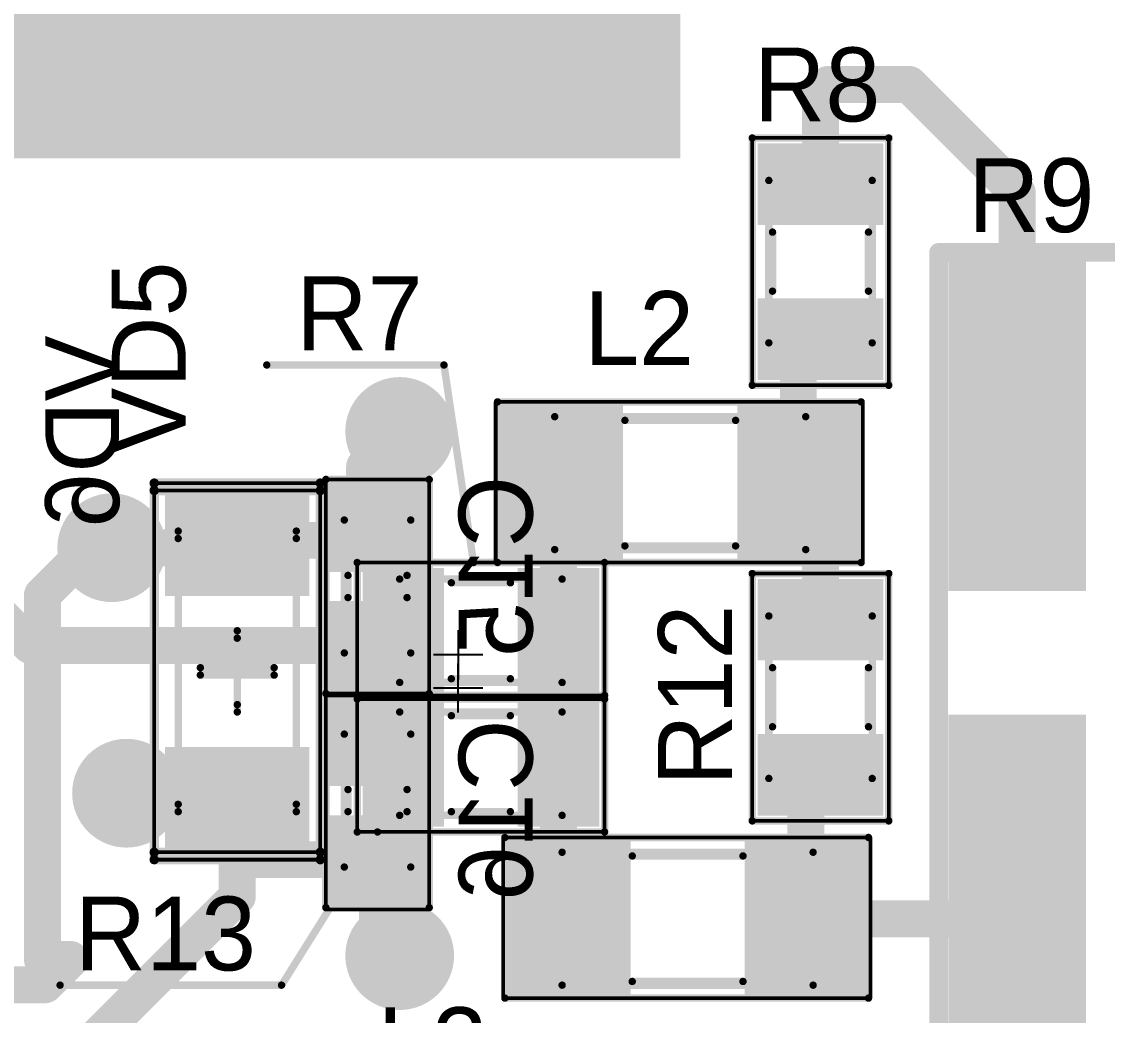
# Model space of a CAD drawing. Header units: millimetres. Extents: x 42.6 to 114.2, y 57.8 to 117.6.
# Drawn here: x 76.58 to 91.28, y 90.69 to 104.15 of the extents above; entities that cross this region are included whole.
import ezdxf

# ---------------------------------------------------------------- set-up
doc = ezdxf.new("R2010")
doc.units = ezdxf.units.MM
for name, color, linetype in [('BottomLayer', 5, 'Continuous'), ('BottomOverlay', 54, 'Continuous'), ('BottomPaste', 16, 'Continuous'), ('BottomSolder', 6, 'Continuous'), ('Mechanical13', 56, 'Continuous'), ('Mechanical15', 56, 'Continuous'), ('MultiLayer', 9, 'Continuous'), ('TopLayer', 1, 'Continuous'), ('TopOverlay', 2, 'Continuous'), ('TopPaste', 8, 'Continuous'), ('TopSolder', 216, 'Continuous'), ('ViaHoleLayer', 16, 'Continuous')]:
    doc.layers.add(name, color=color, linetype=linetype)

# ---------------------------------------------------------------- blocks, each defined once
blk = doc.blocks.new('SMD_C_0603_B_15')
at = {"layer": 'BottomLayer'}
for points in [[(-1.3, 0.55), (-1.3, -0.55), (-0.3, 0.55), (-0.3, -0.55)], [(0.3, 0.55), (0.3, -0.55), (1.3, 0.55), (1.3, -0.55)]]:
    blk.add_solid(points, dxfattribs=at)
at = {"layer": 'BottomOverlay', "const_width": 0.1}
for points in [[(-1.45, 0.7), (-1.45, -0.7)], [(-1.45, 0.7), (1.45, 0.7)], [(1.45, 0.7), (1.45, -0.7)], [(-0.15, 0.4), (0.15, 0.4)], [(-0.15, -0.4), (0.15, -0.4)], [(-1.45, -0.7), (1.45, -0.7)]]:
    blk.add_lwpolyline(points, dxfattribs=at)
at = {"layer": 'BottomOverlay', "const_width": 0.05}
for points in [[(-1.475, 0.7, 1), (-1.425, 0.7, 1)], [(-1.475, 0.7, 1), (-1.425, 0.7, 1)], [(1.425, 0.7, 1), (1.475, 0.7, 1)], [(1.425, 0.7, 1), (1.475, 0.7, 1)], [(-0.175, 0.4, 1), (-0.125, 0.4, 1)], [(0.125, 0.4, 1), (0.175, 0.4, 1)], [(-0.175, -0.4, 1), (-0.125, -0.4, 1)], [(0.125, -0.4, 1), (0.175, -0.4, 1)], [(-1.475, -0.7, 1), (-1.425, -0.7, 1)], [(-1.475, -0.7, 1), (-1.425, -0.7, 1)], [(1.425, -0.7, 1), (1.475, -0.7, 1)], [(1.425, -0.7, 1), (1.475, -0.7, 1)]]:
    blk.add_lwpolyline(points, format="xyb", close=True, dxfattribs=at)
at = {"layer": 'BottomPaste'}
for points in [[(-1.3, 0.55), (-1.3, -0.55), (-0.3, 0.55), (-0.3, -0.55)], [(0.3, 0.55), (0.3, -0.55), (1.3, 0.55), (1.3, -0.55)]]:
    blk.add_solid(points, dxfattribs=at)
at = {"layer": 'BottomSolder'}
for points in [[(-1.402, 0.652), (-1.402, -0.652), (-0.198, 0.652), (-0.198, -0.652)], [(0.198, 0.652), (0.198, -0.652), (1.402, 0.652), (1.402, -0.652)]]:
    blk.add_solid(points, dxfattribs=at)
at = {"layer": 'Mechanical13', "const_width": 0.1}
for points in [[(-0.9, 0.45), (-0.9, -0.45)], [(-0.9, 0.45), (0.9, 0.45)], [(0.9, 0.45), (0.9, -0.45)], [(-0.9, -0.45), (0.9, -0.45)]]:
    blk.add_lwpolyline(points, dxfattribs=at)
at = {"layer": 'Mechanical13', "const_width": 0.05}
for points in [[(-0.925, 0.45, 1), (-0.875, 0.45, 1)], [(-0.925, 0.45, 1), (-0.875, 0.45, 1)], [(0.875, 0.45, 1), (0.925, 0.45, 1)], [(0.875, 0.45, 1), (0.925, 0.45, 1)], [(-0.925, -0.45, 1), (-0.875, -0.45, 1)], [(-0.925, -0.45, 1), (-0.875, -0.45, 1)], [(0.875, -0.45, 1), (0.925, -0.45, 1)], [(0.875, -0.45, 1), (0.925, -0.45, 1)]]:
    blk.add_lwpolyline(points, format="xyb", close=True, dxfattribs=at)
at = {"layer": 'Mechanical15', "const_width": 0.05}
for points in [[(-1.475, 0.7), (-1.475, -0.7)], [(-1.475, 0.7), (1.45, 0.7)], [(1.45, 0.7), (1.45, -0.7)], [(-1.475, -0.7), (1.45, -0.7)]]:
    blk.add_lwpolyline(points, dxfattribs=at)
at = {"layer": 'Mechanical15', "const_width": 0.025}
for points in [[(-1.488, 0.7, 1), (-1.463, 0.7, 1)], [(-1.488, 0.7, 1), (-1.463, 0.7, 1)], [(1.438, 0.7, 1), (1.462, 0.7, 1)], [(1.438, 0.7, 1), (1.462, 0.7, 1)], [(-1.488, -0.7, 1), (-1.463, -0.7, 1)], [(-1.488, -0.7, 1), (-1.463, -0.7, 1)], [(1.438, -0.7, 1), (1.462, -0.7, 1)], [(1.438, -0.7, 1), (1.462, -0.7, 1)]]:
    blk.add_lwpolyline(points, format="xyb", close=True, dxfattribs=at)
blk = doc.blocks.new('SMD_C_0603_B_16')
at = {"layer": 'BottomLayer'}
for points in [[(-1.3, 0.55), (-1.3, -0.55), (-0.3, 0.55), (-0.3, -0.55)], [(0.3, 0.55), (0.3, -0.55), (1.3, 0.55), (1.3, -0.55)]]:
    blk.add_solid(points, dxfattribs=at)
at = {"layer": 'BottomOverlay', "const_width": 0.1}
for points in [[(-1.45, 0.7), (-1.45, -0.7)], [(-1.45, 0.7), (1.45, 0.7)], [(1.45, 0.7), (1.45, -0.7)], [(-0.15, 0.4), (0.15, 0.4)], [(-0.15, -0.4), (0.15, -0.4)], [(-1.45, -0.7), (1.45, -0.7)]]:
    blk.add_lwpolyline(points, dxfattribs=at)
at = {"layer": 'BottomOverlay', "const_width": 0.05}
for points in [[(-1.475, 0.7, 1), (-1.425, 0.7, 1)], [(-1.475, 0.7, 1), (-1.425, 0.7, 1)], [(1.425, 0.7, 1), (1.475, 0.7, 1)], [(1.425, 0.7, 1), (1.475, 0.7, 1)], [(-0.175, 0.4, 1), (-0.125, 0.4, 1)], [(0.125, 0.4, 1), (0.175, 0.4, 1)], [(-0.175, -0.4, 1), (-0.125, -0.4, 1)], [(0.125, -0.4, 1), (0.175, -0.4, 1)], [(-1.475, -0.7, 1), (-1.425, -0.7, 1)], [(-1.475, -0.7, 1), (-1.425, -0.7, 1)], [(1.425, -0.7, 1), (1.475, -0.7, 1)], [(1.425, -0.7, 1), (1.475, -0.7, 1)]]:
    blk.add_lwpolyline(points, format="xyb", close=True, dxfattribs=at)
at = {"layer": 'BottomPaste'}
for points in [[(-1.3, 0.55), (-1.3, -0.55), (-0.3, 0.55), (-0.3, -0.55)], [(0.3, 0.55), (0.3, -0.55), (1.3, 0.55), (1.3, -0.55)]]:
    blk.add_solid(points, dxfattribs=at)
at = {"layer": 'BottomSolder'}
for points in [[(-1.402, 0.652), (-1.402, -0.652), (-0.198, 0.652), (-0.198, -0.652)], [(0.198, 0.652), (0.198, -0.652), (1.402, 0.652), (1.402, -0.652)]]:
    blk.add_solid(points, dxfattribs=at)
at = {"layer": 'Mechanical13', "const_width": 0.1}
for points in [[(-0.9, 0.45), (-0.9, -0.45)], [(-0.9, 0.45), (0.9, 0.45)], [(0.9, 0.45), (0.9, -0.45)], [(-0.9, -0.45), (0.9, -0.45)]]:
    blk.add_lwpolyline(points, dxfattribs=at)
at = {"layer": 'Mechanical13', "const_width": 0.05}
for points in [[(-0.925, 0.45, 1), (-0.875, 0.45, 1)], [(-0.925, 0.45, 1), (-0.875, 0.45, 1)], [(0.875, 0.45, 1), (0.925, 0.45, 1)], [(0.875, 0.45, 1), (0.925, 0.45, 1)], [(-0.925, -0.45, 1), (-0.875, -0.45, 1)], [(-0.925, -0.45, 1), (-0.875, -0.45, 1)], [(0.875, -0.45, 1), (0.925, -0.45, 1)], [(0.875, -0.45, 1), (0.925, -0.45, 1)]]:
    blk.add_lwpolyline(points, format="xyb", close=True, dxfattribs=at)
at = {"layer": 'Mechanical15', "const_width": 0.05}
for points in [[(-1.475, 0.7), (-1.475, -0.7)], [(-1.475, 0.7), (1.45, 0.7)], [(1.45, 0.7), (1.45, -0.7)], [(-1.475, -0.7), (1.45, -0.7)]]:
    blk.add_lwpolyline(points, dxfattribs=at)
at = {"layer": 'Mechanical15', "const_width": 0.025}
for points in [[(-1.488, 0.7, 1), (-1.463, 0.7, 1)], [(-1.488, 0.7, 1), (-1.463, 0.7, 1)], [(1.438, 0.7, 1), (1.462, 0.7, 1)], [(1.438, 0.7, 1), (1.462, 0.7, 1)], [(-1.488, -0.7, 1), (-1.463, -0.7, 1)], [(-1.488, -0.7, 1), (-1.463, -0.7, 1)], [(1.438, -0.7, 1), (1.462, -0.7, 1)], [(1.438, -0.7, 1), (1.462, -0.7, 1)]]:
    blk.add_lwpolyline(points, format="xyb", close=True, dxfattribs=at)
blk = doc.blocks.new('SMD_L_1206_19')
at = {"layer": 'Mechanical13', "const_width": 0.1}
for points in [[(-1.7, 0.9), (1.7, 0.9)], [(-1.7, -0.9), (-1.7, 0.9)], [(1.7, -0.9), (1.7, 0.9)], [(-1.7, -0.9), (1.7, -0.9)]]:
    blk.add_lwpolyline(points, dxfattribs=at)
at = {"layer": 'Mechanical13', "const_width": 0.05}
for points in [[(-1.725, 0.9, 1), (-1.675, 0.9, 1)], [(-1.725, 0.9, 1), (-1.675, 0.9, 1)], [(1.675, 0.9, 1), (1.725, 0.9, 1)], [(1.675, 0.9, 1), (1.725, 0.9, 1)], [(-1.725, -0.9, 1), (-1.675, -0.9, 1)], [(-1.725, -0.9, 1), (-1.675, -0.9, 1)], [(1.675, -0.9, 1), (1.725, -0.9, 1)], [(1.675, -0.9, 1), (1.725, -0.9, 1)]]:
    blk.add_lwpolyline(points, format="xyb", close=True, dxfattribs=at)
at = {"layer": 'Mechanical15', "const_width": 0.05}
for points in [[(-2.5, 1.1), (2.475, 1.1)], [(-2.5, -1.075), (-2.5, 1.1)], [(2.475, -1.075), (2.475, 1.1)], [(-2.5, -1.075), (2.475, -1.075)]]:
    blk.add_lwpolyline(points, dxfattribs=at)
at = {"layer": 'Mechanical15', "const_width": 0.025}
for points in [[(-2.512, 1.1, 1), (-2.488, 1.1, 1)], [(-2.512, 1.1, 1), (-2.488, 1.1, 1)], [(2.462, 1.1, 1), (2.487, 1.1, 1)], [(2.462, 1.1, 1), (2.487, 1.1, 1)], [(-2.512, -1.075, 1), (-2.488, -1.075, 1)], [(-2.512, -1.075, 1), (-2.488, -1.075, 1)], [(2.462, -1.075, 1), (2.487, -1.075, 1)], [(2.462, -1.075, 1), (2.487, -1.075, 1)]]:
    blk.add_lwpolyline(points, format="xyb", close=True, dxfattribs=at)
at = {"layer": 'TopLayer'}
for points in [[(-0.875, -0.95), (-0.875, 0.95), (-2.325, -0.95), (-2.325, 0.95)], [(2.325, -0.95), (2.325, 0.95), (0.875, -0.95), (0.875, 0.95)]]:
    blk.add_solid(points, dxfattribs=at)
at = {"layer": 'TopOverlay', "const_width": 0.1}
for points in [[(-2.475, 1.1), (2.45, 1.1)], [(-2.475, -1.075), (-2.475, 1.1)], [(2.45, -1.075), (2.45, 1.1)], [(-0.75, 0.85), (0.75, 0.85)], [(-0.75, -0.85), (0.75, -0.85)], [(-2.475, -1.075), (2.45, -1.075)]]:
    blk.add_lwpolyline(points, dxfattribs=at)
at = {"layer": 'TopOverlay', "const_width": 0.05}
for points in [[(-2.5, 1.1, 1), (-2.45, 1.1, 1)], [(-2.5, 1.1, 1), (-2.45, 1.1, 1)], [(2.425, 1.1, 1), (2.475, 1.1, 1)], [(2.425, 1.1, 1), (2.475, 1.1, 1)], [(-0.775, 0.85, 1), (-0.725, 0.85, 1)], [(0.725, 0.85, 1), (0.775, 0.85, 1)], [(-0.775, -0.85, 1), (-0.725, -0.85, 1)], [(0.725, -0.85, 1), (0.775, -0.85, 1)], [(-2.5, -1.075, 1), (-2.45, -1.075, 1)], [(-2.5, -1.075, 1), (-2.45, -1.075, 1)], [(2.425, -1.075, 1), (2.475, -1.075, 1)], [(2.425, -1.075, 1), (2.475, -1.075, 1)]]:
    blk.add_lwpolyline(points, format="xyb", close=True, dxfattribs=at)
at = {"layer": 'TopPaste'}
for points in [[(-0.875, -0.95), (-0.875, 0.95), (-2.325, -0.95), (-2.325, 0.95)], [(2.325, -0.95), (2.325, 0.95), (0.875, -0.95), (0.875, 0.95)]]:
    blk.add_solid(points, dxfattribs=at)
at = {"layer": 'TopSolder'}
for points in [[(-0.773, -1.052), (-0.773, 1.052), (-2.427, -1.052), (-2.427, 1.052)], [(2.427, -1.052), (2.427, 1.052), (0.773, -1.052), (0.773, 1.052)]]:
    blk.add_solid(points, dxfattribs=at)
blk = doc.blocks.new('SMD_L_1206_20')
at = {"layer": 'Mechanical13', "const_width": 0.1}
for points in [[(-1.7, 0.9), (1.7, 0.9)], [(-1.7, -0.9), (-1.7, 0.9)], [(1.7, -0.9), (1.7, 0.9)], [(-1.7, -0.9), (1.7, -0.9)]]:
    blk.add_lwpolyline(points, dxfattribs=at)
at = {"layer": 'Mechanical13', "const_width": 0.05}
for points in [[(-1.725, 0.9, 1), (-1.675, 0.9, 1)], [(-1.725, 0.9, 1), (-1.675, 0.9, 1)], [(1.675, 0.9, 1), (1.725, 0.9, 1)], [(1.675, 0.9, 1), (1.725, 0.9, 1)], [(-1.725, -0.9, 1), (-1.675, -0.9, 1)], [(-1.725, -0.9, 1), (-1.675, -0.9, 1)], [(1.675, -0.9, 1), (1.725, -0.9, 1)], [(1.675, -0.9, 1), (1.725, -0.9, 1)]]:
    blk.add_lwpolyline(points, format="xyb", close=True, dxfattribs=at)
at = {"layer": 'Mechanical15', "const_width": 0.05}
for points in [[(-2.5, 1.1), (2.475, 1.1)], [(-2.5, -1.075), (-2.5, 1.1)], [(2.475, -1.075), (2.475, 1.1)], [(-2.5, -1.075), (2.475, -1.075)]]:
    blk.add_lwpolyline(points, dxfattribs=at)
at = {"layer": 'Mechanical15', "const_width": 0.025}
for points in [[(-2.512, 1.1, 1), (-2.488, 1.1, 1)], [(-2.512, 1.1, 1), (-2.488, 1.1, 1)], [(2.462, 1.1, 1), (2.487, 1.1, 1)], [(2.462, 1.1, 1), (2.487, 1.1, 1)], [(-2.512, -1.075, 1), (-2.488, -1.075, 1)], [(-2.512, -1.075, 1), (-2.488, -1.075, 1)], [(2.462, -1.075, 1), (2.487, -1.075, 1)], [(2.462, -1.075, 1), (2.487, -1.075, 1)]]:
    blk.add_lwpolyline(points, format="xyb", close=True, dxfattribs=at)
at = {"layer": 'TopLayer'}
for points in [[(-0.875, -0.95), (-0.875, 0.95), (-2.325, -0.95), (-2.325, 0.95)], [(2.325, -0.95), (2.325, 0.95), (0.875, -0.95), (0.875, 0.95)]]:
    blk.add_solid(points, dxfattribs=at)
at = {"layer": 'TopOverlay', "const_width": 0.1}
for points in [[(-2.475, 1.1), (2.45, 1.1)], [(-2.475, -1.075), (-2.475, 1.1)], [(2.45, -1.075), (2.45, 1.1)], [(-0.75, 0.85), (0.75, 0.85)], [(-0.75, -0.85), (0.75, -0.85)], [(-2.475, -1.075), (2.45, -1.075)]]:
    blk.add_lwpolyline(points, dxfattribs=at)
at = {"layer": 'TopOverlay', "const_width": 0.05}
for points in [[(-2.5, 1.1, 1), (-2.45, 1.1, 1)], [(-2.5, 1.1, 1), (-2.45, 1.1, 1)], [(2.425, 1.1, 1), (2.475, 1.1, 1)], [(2.425, 1.1, 1), (2.475, 1.1, 1)], [(-0.775, 0.85, 1), (-0.725, 0.85, 1)], [(0.725, 0.85, 1), (0.775, 0.85, 1)], [(-0.775, -0.85, 1), (-0.725, -0.85, 1)], [(0.725, -0.85, 1), (0.775, -0.85, 1)], [(-2.5, -1.075, 1), (-2.45, -1.075, 1)], [(-2.5, -1.075, 1), (-2.45, -1.075, 1)], [(2.425, -1.075, 1), (2.475, -1.075, 1)], [(2.425, -1.075, 1), (2.475, -1.075, 1)]]:
    blk.add_lwpolyline(points, format="xyb", close=True, dxfattribs=at)
at = {"layer": 'TopPaste'}
for points in [[(-0.875, -0.95), (-0.875, 0.95), (-2.325, -0.95), (-2.325, 0.95)], [(2.325, -0.95), (2.325, 0.95), (0.875, -0.95), (0.875, 0.95)]]:
    blk.add_solid(points, dxfattribs=at)
at = {"layer": 'TopSolder'}
for points in [[(-0.773, -1.052), (-0.773, 1.052), (-2.427, -1.052), (-2.427, 1.052)], [(2.427, -1.052), (2.427, 1.052), (0.773, -1.052), (0.773, 1.052)]]:
    blk.add_solid(points, dxfattribs=at)
blk = doc.blocks.new('SMD_R_0805_28')
at = {"layer": 'Mechanical13', "const_width": 0.1}
for points in [[(-1.1, 0.7), (1.1, 0.7)], [(-1.1, -0.7), (-1.1, 0.7)], [(1.1, -0.7), (1.1, 0.7)], [(-1.1, -0.7), (1.1, -0.7)]]:
    blk.add_lwpolyline(points, dxfattribs=at)
at = {"layer": 'Mechanical13', "const_width": 0.05}
for points in [[(-1.125, 0.7, 1), (-1.075, 0.7, 1)], [(-1.125, 0.7, 1), (-1.075, 0.7, 1)], [(1.075, 0.7, 1), (1.125, 0.7, 1)], [(1.075, 0.7, 1), (1.125, 0.7, 1)], [(-1.125, -0.7, 1), (-1.075, -0.7, 1)], [(-1.125, -0.7, 1), (-1.075, -0.7, 1)], [(1.075, -0.7, 1), (1.125, -0.7, 1)], [(1.075, -0.7, 1), (1.125, -0.7, 1)]]:
    blk.add_lwpolyline(points, format="xyb", close=True, dxfattribs=at)
at = {"layer": 'Mechanical15', "const_width": 0.05}
for points in [[(-1.675, 0.925), (1.675, 0.925)], [(-1.675, -0.925), (-1.675, 0.925)], [(1.675, -0.925), (1.675, 0.925)], [(-1.675, -0.925), (1.675, -0.925)]]:
    blk.add_lwpolyline(points, dxfattribs=at)
at = {"layer": 'Mechanical15', "const_width": 0.025}
for points in [[(-1.687, 0.925, 1), (-1.663, 0.925, 1)], [(-1.687, 0.925, 1), (-1.663, 0.925, 1)], [(1.663, 0.925, 1), (1.687, 0.925, 1)], [(1.663, 0.925, 1), (1.687, 0.925, 1)], [(-1.687, -0.925, 1), (-1.663, -0.925, 1)], [(-1.687, -0.925, 1), (-1.663, -0.925, 1)], [(1.663, -0.925, 1), (1.687, -0.925, 1)], [(1.663, -0.925, 1), (1.687, -0.925, 1)]]:
    blk.add_lwpolyline(points, format="xyb", close=True, dxfattribs=at)
at = {"layer": 'TopLayer'}
for points in [[(-0.6, -0.75), (-0.6, 0.75), (-1.5, -0.75), (-1.5, 0.75)], [(1.5, -0.75), (1.5, 0.75), (0.6, -0.75), (0.6, 0.75)]]:
    blk.add_solid(points, dxfattribs=at)
at = {"layer": 'TopOverlay', "const_width": 0.1}
for points in [[(-1.675, -0.925), (-1.675, 0.925)], [(-1.675, 0.925), (1.675, 0.925)], [(1.675, -0.925), (1.675, 0.925)], [(-0.4, 0.65), (0.4, 0.65)], [(-0.4, -0.65), (0.4, -0.65)], [(-1.675, -0.925), (1.675, -0.925)]]:
    blk.add_lwpolyline(points, dxfattribs=at)
at = {"layer": 'TopOverlay', "const_width": 0.05}
for points in [[(-1.7, 0.925, 1), (-1.65, 0.925, 1)], [(-1.7, 0.925, 1), (-1.65, 0.925, 1)], [(1.65, 0.925, 1), (1.7, 0.925, 1)], [(1.65, 0.925, 1), (1.7, 0.925, 1)], [(-0.425, 0.65, 1), (-0.375, 0.65, 1)], [(0.375, 0.65, 1), (0.425, 0.65, 1)], [(-0.425, -0.65, 1), (-0.375, -0.65, 1)], [(0.375, -0.65, 1), (0.425, -0.65, 1)], [(-1.7, -0.925, 1), (-1.65, -0.925, 1)], [(-1.7, -0.925, 1), (-1.65, -0.925, 1)], [(1.65, -0.925, 1), (1.7, -0.925, 1)], [(1.65, -0.925, 1), (1.7, -0.925, 1)]]:
    blk.add_lwpolyline(points, format="xyb", close=True, dxfattribs=at)
at = {"layer": 'TopPaste'}
for points in [[(-0.6, -0.75), (-0.6, 0.75), (-1.5, -0.75), (-1.5, 0.75)], [(1.5, -0.75), (1.5, 0.75), (0.6, -0.75), (0.6, 0.75)]]:
    blk.add_solid(points, dxfattribs=at)
at = {"layer": 'TopSolder'}
for points in [[(-0.498, -0.852), (-0.498, 0.852), (-1.602, -0.852), (-1.602, 0.852)], [(1.602, -0.852), (1.602, 0.852), (0.498, -0.852), (0.498, 0.852)]]:
    blk.add_solid(points, dxfattribs=at)
blk = doc.blocks.new('SMD_R_0805_29')
at = {"layer": 'Mechanical13', "const_width": 0.1}
for points in [[(-1.1, 0.7), (1.1, 0.7)], [(-1.1, 0.7), (-1.1, -0.7)], [(1.1, 0.7), (1.1, -0.7)], [(-1.1, -0.7), (1.1, -0.7)]]:
    blk.add_lwpolyline(points, dxfattribs=at)
at = {"layer": 'Mechanical13', "const_width": 0.05}
for points in [[(-1.125, 0.7, 1), (-1.075, 0.7, 1)], [(-1.125, 0.7, 1), (-1.075, 0.7, 1)], [(1.075, 0.7, 1), (1.125, 0.7, 1)], [(1.075, 0.7, 1), (1.125, 0.7, 1)], [(-1.125, -0.7, 1), (-1.075, -0.7, 1)], [(-1.125, -0.7, 1), (-1.075, -0.7, 1)], [(1.075, -0.7, 1), (1.125, -0.7, 1)], [(1.075, -0.7, 1), (1.125, -0.7, 1)]]:
    blk.add_lwpolyline(points, format="xyb", close=True, dxfattribs=at)
at = {"layer": 'Mechanical15', "const_width": 0.05}
for points in [[(-1.675, 0.925), (1.675, 0.925)], [(-1.675, 0.925), (-1.675, -0.925)], [(1.675, 0.925), (1.675, -0.925)], [(-1.675, -0.925), (1.675, -0.925)]]:
    blk.add_lwpolyline(points, dxfattribs=at)
at = {"layer": 'Mechanical15', "const_width": 0.025}
for points in [[(-1.687, 0.925, 1), (-1.663, 0.925, 1)], [(-1.687, 0.925, 1), (-1.663, 0.925, 1)], [(1.663, 0.925, 1), (1.687, 0.925, 1)], [(1.663, 0.925, 1), (1.687, 0.925, 1)], [(-1.687, -0.925, 1), (-1.663, -0.925, 1)], [(-1.687, -0.925, 1), (-1.663, -0.925, 1)], [(1.663, -0.925, 1), (1.687, -0.925, 1)], [(1.663, -0.925, 1), (1.687, -0.925, 1)]]:
    blk.add_lwpolyline(points, format="xyb", close=True, dxfattribs=at)
at = {"layer": 'TopLayer'}
for points in [[(-0.6, -0.75), (-0.6, 0.75), (-1.5, -0.75), (-1.5, 0.75)], [(1.5, -0.75), (1.5, 0.75), (0.6, -0.75), (0.6, 0.75)]]:
    blk.add_solid(points, dxfattribs=at)
at = {"layer": 'TopOverlay', "const_width": 0.1}
for points in [[(-1.675, 0.925), (-1.675, -0.925)], [(-1.675, 0.925), (1.675, 0.925)], [(1.675, 0.925), (1.675, -0.925)], [(-0.4, 0.65), (0.4, 0.65)], [(-0.4, -0.65), (0.4, -0.65)], [(-1.675, -0.925), (1.675, -0.925)]]:
    blk.add_lwpolyline(points, dxfattribs=at)
at = {"layer": 'TopOverlay', "const_width": 0.05}
for points in [[(-1.7, 0.925, 1), (-1.65, 0.925, 1)], [(-1.7, 0.925, 1), (-1.65, 0.925, 1)], [(1.65, 0.925, 1), (1.7, 0.925, 1)], [(1.65, 0.925, 1), (1.7, 0.925, 1)], [(-0.425, 0.65, 1), (-0.375, 0.65, 1)], [(0.375, 0.65, 1), (0.425, 0.65, 1)], [(-0.425, -0.65, 1), (-0.375, -0.65, 1)], [(0.375, -0.65, 1), (0.425, -0.65, 1)], [(-1.7, -0.925, 1), (-1.65, -0.925, 1)], [(-1.7, -0.925, 1), (-1.65, -0.925, 1)], [(1.65, -0.925, 1), (1.7, -0.925, 1)], [(1.65, -0.925, 1), (1.7, -0.925, 1)]]:
    blk.add_lwpolyline(points, format="xyb", close=True, dxfattribs=at)
at = {"layer": 'TopPaste'}
for points in [[(-0.6, -0.75), (-0.6, 0.75), (-1.5, -0.75), (-1.5, 0.75)], [(1.5, -0.75), (1.5, 0.75), (0.6, -0.75), (0.6, 0.75)]]:
    blk.add_solid(points, dxfattribs=at)
at = {"layer": 'TopSolder'}
for points in [[(-0.498, -0.852), (-0.498, 0.852), (-1.602, -0.852), (-1.602, 0.852)], [(1.602, -0.852), (1.602, 0.852), (0.498, -0.852), (0.498, 0.852)]]:
    blk.add_solid(points, dxfattribs=at)
blk = doc.blocks.new('WSL3637_1_O__30')
at = {"layer": 'TopLayer'}
for points in [[(-5.21, 3.305), (-0.94, 3.305), (-5.21, 4.965), (-0.94, 4.965)], [(0.94, 3.305), (5.21, 3.305), (0.94, 4.965), (5.21, 4.965)], [(-5.21, -4.945), (-0.94, -4.945), (-5.21, 2.695), (-0.94, 2.695)], [(0.94, -4.945), (5.21, -4.945), (0.94, 2.695), (5.21, 2.695)]]:
    blk.add_solid(points, dxfattribs=at)
at = {"layer": 'TopOverlay', "const_width": 0.254}
for points in [[(-5.425, 5.2), (-5.425, -5.175)], [(-5.425, 5.2), (5.425, 5.2)], [(5.425, 5.2), (5.425, -5.175)], [(-5.425, -5.175), (5.425, -5.175)]]:
    blk.add_lwpolyline(points, dxfattribs=at)
at = {"layer": 'TopOverlay', "const_width": 0.127}
for points in [[(-5.489, 5.2, 1), (-5.362, 5.2, 1)], [(-5.489, 5.2, 1), (-5.362, 5.2, 1)], [(5.362, 5.2, 1), (5.489, 5.2, 1)], [(5.362, 5.2, 1), (5.489, 5.2, 1)], [(-5.489, -5.175, 1), (-5.362, -5.175, 1)], [(-5.489, -5.175, 1), (-5.362, -5.175, 1)], [(5.362, -5.175, 1), (5.489, -5.175, 1)], [(5.362, -5.175, 1), (5.489, -5.175, 1)]]:
    blk.add_lwpolyline(points, format="xyb", close=True, dxfattribs=at)
at = {"layer": 'TopPaste'}
for points in [[(-5.21, 3.305), (-0.94, 3.305), (-5.21, 4.965), (-0.94, 4.965)], [(0.94, 3.305), (5.21, 3.305), (0.94, 4.965), (5.21, 4.965)], [(-5.21, -4.945), (-0.94, -4.945), (-5.21, 2.695), (-0.94, 2.695)], [(0.94, -4.945), (5.21, -4.945), (0.94, 2.695), (5.21, 2.695)]]:
    blk.add_solid(points, dxfattribs=at)
at = {"layer": 'TopSolder'}
for points in [[(-5.312, 3.203), (-0.838, 3.203), (-5.312, 5.067), (-0.838, 5.067)], [(0.838, 3.203), (5.312, 3.203), (0.838, 5.067), (5.312, 5.067)], [(-5.312, -5.047), (-0.838, -5.047), (-5.312, 2.797), (-0.838, 2.797)], [(0.838, -5.047), (5.312, -5.047), (0.838, 2.797), (5.312, 2.797)]]:
    blk.add_solid(points, dxfattribs=at)
blk = doc.blocks.new('SMD_R_0805_33')
at = {"layer": 'Mechanical13', "const_width": 0.1}
for points in [[(-1.1, 0.7), (1.1, 0.7)], [(-1.1, -0.7), (-1.1, 0.7)], [(1.1, -0.7), (1.1, 0.7)], [(-1.1, -0.7), (1.1, -0.7)]]:
    blk.add_lwpolyline(points, dxfattribs=at)
at = {"layer": 'Mechanical13', "const_width": 0.05}
for points in [[(-1.125, 0.7, 1), (-1.075, 0.7, 1)], [(-1.125, 0.7, 1), (-1.075, 0.7, 1)], [(1.075, 0.7, 1), (1.125, 0.7, 1)], [(1.075, 0.7, 1), (1.125, 0.7, 1)], [(-1.125, -0.7, 1), (-1.075, -0.7, 1)], [(-1.125, -0.7, 1), (-1.075, -0.7, 1)], [(1.075, -0.7, 1), (1.125, -0.7, 1)], [(1.075, -0.7, 1), (1.125, -0.7, 1)]]:
    blk.add_lwpolyline(points, format="xyb", close=True, dxfattribs=at)
at = {"layer": 'Mechanical15', "const_width": 0.05}
for points in [[(-1.675, 0.925), (1.675, 0.925)], [(-1.675, -0.925), (-1.675, 0.925)], [(1.675, -0.925), (1.675, 0.925)], [(-1.675, -0.925), (1.675, -0.925)]]:
    blk.add_lwpolyline(points, dxfattribs=at)
at = {"layer": 'Mechanical15', "const_width": 0.025}
for points in [[(-1.687, 0.925, 1), (-1.663, 0.925, 1)], [(-1.687, 0.925, 1), (-1.663, 0.925, 1)], [(1.663, 0.925, 1), (1.687, 0.925, 1)], [(1.663, 0.925, 1), (1.687, 0.925, 1)], [(-1.687, -0.925, 1), (-1.663, -0.925, 1)], [(-1.687, -0.925, 1), (-1.663, -0.925, 1)], [(1.663, -0.925, 1), (1.687, -0.925, 1)], [(1.663, -0.925, 1), (1.687, -0.925, 1)]]:
    blk.add_lwpolyline(points, format="xyb", close=True, dxfattribs=at)
at = {"layer": 'TopLayer'}
for points in [[(-0.6, -0.75), (-0.6, 0.75), (-1.5, -0.75), (-1.5, 0.75)], [(1.5, -0.75), (1.5, 0.75), (0.6, -0.75), (0.6, 0.75)]]:
    blk.add_solid(points, dxfattribs=at)
at = {"layer": 'TopOverlay', "const_width": 0.1}
for points in [[(-1.675, -0.925), (-1.675, 0.925)], [(-1.675, 0.925), (1.675, 0.925)], [(1.675, -0.925), (1.675, 0.925)], [(-0.4, 0.65), (0.4, 0.65)], [(-0.4, -0.65), (0.4, -0.65)], [(-1.675, -0.925), (1.675, -0.925)]]:
    blk.add_lwpolyline(points, dxfattribs=at)
at = {"layer": 'TopOverlay', "const_width": 0.05}
for points in [[(-1.7, 0.925, 1), (-1.65, 0.925, 1)], [(-1.7, 0.925, 1), (-1.65, 0.925, 1)], [(1.65, 0.925, 1), (1.7, 0.925, 1)], [(1.65, 0.925, 1), (1.7, 0.925, 1)], [(-0.425, 0.65, 1), (-0.375, 0.65, 1)], [(0.375, 0.65, 1), (0.425, 0.65, 1)], [(-0.425, -0.65, 1), (-0.375, -0.65, 1)], [(0.375, -0.65, 1), (0.425, -0.65, 1)], [(-1.7, -0.925, 1), (-1.65, -0.925, 1)], [(-1.7, -0.925, 1), (-1.65, -0.925, 1)], [(1.65, -0.925, 1), (1.7, -0.925, 1)], [(1.65, -0.925, 1), (1.7, -0.925, 1)]]:
    blk.add_lwpolyline(points, format="xyb", close=True, dxfattribs=at)
at = {"layer": 'TopPaste'}
for points in [[(-0.6, -0.75), (-0.6, 0.75), (-1.5, -0.75), (-1.5, 0.75)], [(1.5, -0.75), (1.5, 0.75), (0.6, -0.75), (0.6, 0.75)]]:
    blk.add_solid(points, dxfattribs=at)
at = {"layer": 'TopSolder'}
for points in [[(-0.498, -0.852), (-0.498, 0.852), (-1.602, -0.852), (-1.602, 0.852)], [(1.602, -0.852), (1.602, 0.852), (0.498, -0.852), (0.498, 0.852)]]:
    blk.add_solid(points, dxfattribs=at)
blk = doc.blocks.new('SOD80C_38')
at = {"layer": 'Mechanical13', "const_width": 0.1}
for points in [[(1.85, 0.8), (-1.85, 0.8)], [(-1.85, -0.8), (-1.85, 0.8)], [(1.85, -0.8), (1.85, 0.8)], [(1.85, -0.8), (-1.85, -0.8)]]:
    blk.add_lwpolyline(points, dxfattribs=at)
at = {"layer": 'Mechanical13', "const_width": 0.05}
for points in [[(-1.875, 0.8, 1), (-1.825, 0.8, 1)], [(-1.875, 0.8, 1), (-1.825, 0.8, 1)], [(1.825, 0.8, 1), (1.875, 0.8, 1)], [(1.825, 0.8, 1), (1.875, 0.8, 1)], [(-1.875, -0.8, 1), (-1.825, -0.8, 1)], [(-1.875, -0.8, 1), (-1.825, -0.8, 1)], [(1.825, -0.8, 1), (1.875, -0.8, 1)], [(1.825, -0.8, 1), (1.875, -0.8, 1)]]:
    blk.add_lwpolyline(points, format="xyb", close=True, dxfattribs=at)
at = {"layer": 'Mechanical15'}
for points, const_width in [([(2.5, 1.125), (-2.5, 1.125)], 0.05), ([(-2.5, -1.125), (-2.5, 1.125)], 0.05), ([(2.5, -1.125), (2.5, 1.125)], 0.05), ([(0, -0.5), (0, 0.5)], 0.1), ([(0.5, 0), (-0.5, 0)], 0.1), ([(2.5, -1.125), (-2.5, -1.125)], 0.05)]:
    blk.add_lwpolyline(points, dxfattribs=dict(at, const_width=const_width))
for points, const_width in [([(-2.512, 1.125, 1), (-2.488, 1.125, 1)], 0.025), ([(-2.512, 1.125, 1), (-2.488, 1.125, 1)], 0.025), ([(2.488, 1.125, 1), (2.512, 1.125, 1)], 0.025), ([(2.488, 1.125, 1), (2.512, 1.125, 1)], 0.025), ([(-0.025, 0.5, 1), (0.025, 0.5, 1)], 0.05), ([(-0.525, 0, 1), (-0.475, 0, 1)], 0.05), ([(0.475, 0, 1), (0.525, 0, 1)], 0.05), ([(-0.025, -0.5, 1), (0.025, -0.5, 1)], 0.05), ([(-2.512, -1.125, 1), (-2.488, -1.125, 1)], 0.025), ([(-2.512, -1.125, 1), (-2.488, -1.125, 1)], 0.025), ([(2.488, -1.125, 1), (2.512, -1.125, 1)], 0.025), ([(2.488, -1.125, 1), (2.512, -1.125, 1)], 0.025)]:
    blk.add_lwpolyline(points, format="xyb", close=True, dxfattribs=dict(at, const_width=const_width))
at = {"layer": 'TopLayer'}
for points in [[(-1.175, -0.875), (-1.175, 0.875), (-2.275, -0.875), (-2.275, 0.875)], [(2.275, -0.875), (2.275, 0.875), (1.175, -0.875), (1.175, 0.875)]]:
    blk.add_solid(points, dxfattribs=at)
at = {"layer": 'TopOverlay'}
for p, q in [((0.175, 3.325), (0.175, 2.659)), ((0.508, 2.992), (-0.158, 2.992))]:
    blk.add_line(p, q, dxfattribs=at)
at = {"layer": 'TopOverlay', "const_width": 0.127}
for points in [[(2.5, 1.125), (-2.5, 1.125)], [(-2.5, -1.125), (-2.5, 1.125)], [(2.5, -1.125), (2.5, 1.125)], [(2.5, -1.125), (-2.5, -1.125)]]:
    blk.add_lwpolyline(points, dxfattribs=at)
at = {"layer": 'TopOverlay', "const_width": 0.0635}
for points in [[(-2.532, 1.125, 1), (-2.468, 1.125, 1)], [(-2.532, 1.125, 1), (-2.468, 1.125, 1)], [(2.468, 1.125, 1), (2.532, 1.125, 1)], [(2.468, 1.125, 1), (2.532, 1.125, 1)], [(-2.532, -1.125, 1), (-2.468, -1.125, 1)], [(-2.532, -1.125, 1), (-2.468, -1.125, 1)], [(2.468, -1.125, 1), (2.532, -1.125, 1)], [(2.468, -1.125, 1), (2.532, -1.125, 1)]]:
    blk.add_lwpolyline(points, format="xyb", close=True, dxfattribs=at)
at = {"layer": 'TopPaste'}
for points in [[(-1.175, -0.875), (-1.175, 0.875), (-2.275, -0.875), (-2.275, 0.875)], [(2.275, -0.875), (2.275, 0.875), (1.175, -0.875), (1.175, 0.875)]]:
    blk.add_solid(points, dxfattribs=at)
at = {"layer": 'TopSolder'}
for points in [[(-1.073, -0.977), (-1.073, 0.977), (-2.377, -0.977), (-2.377, 0.977)], [(2.377, -0.977), (2.377, 0.977), (1.073, -0.977), (1.073, 0.977)]]:
    blk.add_solid(points, dxfattribs=at)
blk = doc.blocks.new('SOD80C_B_39')
at = {"layer": 'BottomLayer'}
for points in [[(-2.275, 0.875), (-2.275, -0.875), (-1.175, 0.875), (-1.175, -0.875)], [(1.175, 0.875), (1.175, -0.875), (2.275, 0.875), (2.275, -0.875)]]:
    blk.add_solid(points, dxfattribs=at)
at = {"layer": 'BottomOverlay'}
for p, q in [((0.175, -3.325), (0.175, -2.659)), ((0.508, -2.992), (-0.158, -2.992))]:
    blk.add_line(p, q, dxfattribs=at)
at = {"layer": 'BottomOverlay', "const_width": 0.127}
for points in [[(-2.5, 1.125), (2.5, 1.125)], [(-2.5, 1.125), (-2.5, -1.125)], [(2.5, 1.125), (2.5, -1.125)], [(-2.5, -1.125), (2.5, -1.125)]]:
    blk.add_lwpolyline(points, dxfattribs=at)
at = {"layer": 'BottomOverlay', "const_width": 0.0635}
for points in [[(-2.532, 1.125, 1), (-2.468, 1.125, 1)], [(-2.532, 1.125, 1), (-2.468, 1.125, 1)], [(2.468, 1.125, 1), (2.532, 1.125, 1)], [(2.468, 1.125, 1), (2.532, 1.125, 1)], [(-2.532, -1.125, 1), (-2.468, -1.125, 1)], [(-2.532, -1.125, 1), (-2.468, -1.125, 1)], [(2.468, -1.125, 1), (2.532, -1.125, 1)], [(2.468, -1.125, 1), (2.532, -1.125, 1)]]:
    blk.add_lwpolyline(points, format="xyb", close=True, dxfattribs=at)
at = {"layer": 'BottomPaste'}
for points in [[(-2.275, 0.875), (-2.275, -0.875), (-1.175, 0.875), (-1.175, -0.875)], [(1.175, 0.875), (1.175, -0.875), (2.275, 0.875), (2.275, -0.875)]]:
    blk.add_solid(points, dxfattribs=at)
at = {"layer": 'BottomSolder'}
for points in [[(-2.377, 0.977), (-2.377, -0.977), (-1.073, 0.977), (-1.073, -0.977)], [(1.073, 0.977), (1.073, -0.977), (2.377, 0.977), (2.377, -0.977)]]:
    blk.add_solid(points, dxfattribs=at)
at = {"layer": 'Mechanical13', "const_width": 0.1}
for points in [[(-1.85, 0.8), (1.85, 0.8)], [(-1.85, 0.8), (-1.85, -0.8)], [(1.85, 0.8), (1.85, -0.8)], [(-1.85, -0.8), (1.85, -0.8)]]:
    blk.add_lwpolyline(points, dxfattribs=at)
at = {"layer": 'Mechanical13', "const_width": 0.05}
for points in [[(-1.875, 0.8, 1), (-1.825, 0.8, 1)], [(-1.875, 0.8, 1), (-1.825, 0.8, 1)], [(1.825, 0.8, 1), (1.875, 0.8, 1)], [(1.825, 0.8, 1), (1.875, 0.8, 1)], [(-1.875, -0.8, 1), (-1.825, -0.8, 1)], [(-1.875, -0.8, 1), (-1.825, -0.8, 1)], [(1.825, -0.8, 1), (1.875, -0.8, 1)], [(1.825, -0.8, 1), (1.875, -0.8, 1)]]:
    blk.add_lwpolyline(points, format="xyb", close=True, dxfattribs=at)
at = {"layer": 'Mechanical15'}
for points, const_width in [([(-2.5, 1.125), (2.5, 1.125)], 0.05), ([(-2.5, 1.125), (-2.5, -1.125)], 0.05), ([(2.5, 1.125), (2.5, -1.125)], 0.05), ([(0, 0.5), (0, -0.5)], 0.1), ([(-0.5, 0), (0.5, 0)], 0.1), ([(-2.5, -1.125), (2.5, -1.125)], 0.05)]:
    blk.add_lwpolyline(points, dxfattribs=dict(at, const_width=const_width))
for points, const_width in [([(-2.512, 1.125, 1), (-2.488, 1.125, 1)], 0.025), ([(-2.512, 1.125, 1), (-2.488, 1.125, 1)], 0.025), ([(2.488, 1.125, 1), (2.512, 1.125, 1)], 0.025), ([(2.488, 1.125, 1), (2.512, 1.125, 1)], 0.025), ([(-0.025, 0.5, 1), (0.025, 0.5, 1)], 0.05), ([(-0.525, 0, 1), (-0.475, 0, 1)], 0.05), ([(0.475, 0, 1), (0.525, 0, 1)], 0.05), ([(-0.025, -0.5, 1), (0.025, -0.5, 1)], 0.05), ([(-2.512, -1.125, 1), (-2.488, -1.125, 1)], 0.025), ([(-2.512, -1.125, 1), (-2.488, -1.125, 1)], 0.025), ([(2.488, -1.125, 1), (2.512, -1.125, 1)], 0.025), ([(2.488, -1.125, 1), (2.512, -1.125, 1)], 0.025)]:
    blk.add_lwpolyline(points, format="xyb", close=True, dxfattribs=dict(at, const_width=const_width))
blk = doc.blocks.new('SMD_R_0805_43')
at = {"layer": 'Mechanical13', "const_width": 0.1}
for points in [[(-1.1, 0.7), (1.1, 0.7)], [(-1.1, 0.7), (-1.1, -0.7)], [(1.1, 0.7), (1.1, -0.7)], [(-1.1, -0.7), (1.1, -0.7)]]:
    blk.add_lwpolyline(points, dxfattribs=at)
at = {"layer": 'Mechanical13', "const_width": 0.05}
for points in [[(-1.125, 0.7, 1), (-1.075, 0.7, 1)], [(-1.125, 0.7, 1), (-1.075, 0.7, 1)], [(1.075, 0.7, 1), (1.125, 0.7, 1)], [(1.075, 0.7, 1), (1.125, 0.7, 1)], [(-1.125, -0.7, 1), (-1.075, -0.7, 1)], [(-1.125, -0.7, 1), (-1.075, -0.7, 1)], [(1.075, -0.7, 1), (1.125, -0.7, 1)], [(1.075, -0.7, 1), (1.125, -0.7, 1)]]:
    blk.add_lwpolyline(points, format="xyb", close=True, dxfattribs=at)
at = {"layer": 'Mechanical15', "const_width": 0.05}
for points in [[(-1.675, 0.925), (1.675, 0.925)], [(-1.675, 0.925), (-1.675, -0.925)], [(1.675, 0.925), (1.675, -0.925)], [(-1.675, -0.925), (1.675, -0.925)]]:
    blk.add_lwpolyline(points, dxfattribs=at)
at = {"layer": 'Mechanical15', "const_width": 0.025}
for points in [[(-1.687, 0.925, 1), (-1.663, 0.925, 1)], [(-1.687, 0.925, 1), (-1.663, 0.925, 1)], [(1.663, 0.925, 1), (1.687, 0.925, 1)], [(1.663, 0.925, 1), (1.687, 0.925, 1)], [(-1.687, -0.925, 1), (-1.663, -0.925, 1)], [(-1.687, -0.925, 1), (-1.663, -0.925, 1)], [(1.663, -0.925, 1), (1.687, -0.925, 1)], [(1.663, -0.925, 1), (1.687, -0.925, 1)]]:
    blk.add_lwpolyline(points, format="xyb", close=True, dxfattribs=at)
at = {"layer": 'TopLayer'}
for points in [[(-0.6, -0.75), (-0.6, 0.75), (-1.5, -0.75), (-1.5, 0.75)], [(1.5, -0.75), (1.5, 0.75), (0.6, -0.75), (0.6, 0.75)]]:
    blk.add_solid(points, dxfattribs=at)
at = {"layer": 'TopOverlay', "const_width": 0.1}
for points in [[(-1.675, 0.925), (-1.675, -0.925)], [(-1.675, 0.925), (1.675, 0.925)], [(1.675, 0.925), (1.675, -0.925)], [(-0.4, 0.65), (0.4, 0.65)], [(-0.4, -0.65), (0.4, -0.65)], [(-1.675, -0.925), (1.675, -0.925)]]:
    blk.add_lwpolyline(points, dxfattribs=at)
at = {"layer": 'TopOverlay', "const_width": 0.05}
for points in [[(-1.7, 0.925, 1), (-1.65, 0.925, 1)], [(-1.7, 0.925, 1), (-1.65, 0.925, 1)], [(1.65, 0.925, 1), (1.7, 0.925, 1)], [(1.65, 0.925, 1), (1.7, 0.925, 1)], [(-0.425, 0.65, 1), (-0.375, 0.65, 1)], [(0.375, 0.65, 1), (0.425, 0.65, 1)], [(-0.425, -0.65, 1), (-0.375, -0.65, 1)], [(0.375, -0.65, 1), (0.425, -0.65, 1)], [(-1.7, -0.925, 1), (-1.65, -0.925, 1)], [(-1.7, -0.925, 1), (-1.65, -0.925, 1)], [(1.65, -0.925, 1), (1.7, -0.925, 1)], [(1.65, -0.925, 1), (1.7, -0.925, 1)]]:
    blk.add_lwpolyline(points, format="xyb", close=True, dxfattribs=at)
at = {"layer": 'TopPaste'}
for points in [[(-0.6, -0.75), (-0.6, 0.75), (-1.5, -0.75), (-1.5, 0.75)], [(1.5, -0.75), (1.5, 0.75), (0.6, -0.75), (0.6, 0.75)]]:
    blk.add_solid(points, dxfattribs=at)
at = {"layer": 'TopSolder'}
for points in [[(-0.498, -0.852), (-0.498, 0.852), (-1.602, -0.852), (-1.602, 0.852)], [(1.602, -0.852), (1.602, 0.852), (0.498, -0.852), (0.498, 0.852)]]:
    blk.add_solid(points, dxfattribs=at)

msp = doc.modelspace()

# ---------------------------------------------------------------- linework, layer by layer
at = {"layer": 'BottomLayer'}
for points, const_width in [([(81.382, 98.6, 1), (82.017, 98.6, 1)], 0.635), ([(81.575, 98.6, 1), (81.825, 98.6, 1)], 0.25), ([(81.1, 98.125, 1), (81.35, 98.125, 1)], 0.25), ([(81.1, 98.125, 1), (81.35, 98.125, 1)], 0.25), ([(77.482, 97.025, 1), (78.117, 97.025, 1)], 0.635), ([(81.275, 97.3, 1), (81.525, 97.3, 1)], 0.25), ([(79.375, 97.125, 1), (79.625, 97.125, 1)], 0.25), ([(79.375, 97.125, 1), (79.625, 97.125, 1)], 0.25), ([(81.1, 97.125, 1), (81.35, 97.125, 1)], 0.25), ([(81.1, 97.125, 1), (81.35, 97.125, 1)], 0.25), ([(81.1, 97.125, 1), (81.35, 97.125, 1)], 0.25), ([(77.675, 97.025, 1), (77.925, 97.025, 1)], 0.25), ([(79.375, 97.025, 1), (79.625, 97.025, 1)], 0.25), ([(79.375, 97.025, 1), (79.625, 97.025, 1)], 0.25), ([(76.575, 95.7, 1), (76.825, 95.7, 1)], 0.25), ([(76.575, 95.7, 1), (76.825, 95.7, 1)], 0.25), ([(81.275, 95.7, 1), (81.525, 95.7, 1)], 0.25), ([(81.275, 95.7, 1), (81.525, 95.7, 1)], 0.25), ([(81.275, 94.4, 1), (81.525, 94.4, 1)], 0.25), ([(77.682, 93.7, 1), (78.317, 93.7, 1)], 0.635), ([(77.875, 93.7, 1), (78.125, 93.7, 1)], 0.25), ([(79.375, 93.7, 1), (79.625, 93.7, 1)], 0.25), ([(79.375, 93.7, 1), (79.625, 93.7, 1)], 0.25), ([(79.375, 93.675, 1), (79.625, 93.675, 1)], 0.25), ([(79.375, 93.675, 1), (79.625, 93.675, 1)], 0.25), ([(79.375, 92.8, 1), (79.625, 92.8, 1)], 0.25), ([(79.375, 92.8, 1), (79.625, 92.8, 1)], 0.25), ([(81.275, 92.8, 1), (81.525, 92.8, 1)], 0.25), ([(81.275, 92.8, 1), (81.525, 92.8, 1)], 0.25), ([(81.382, 91.5, 1), (82.017, 91.5, 1)], 0.635), ([(81.275, 91.8, 1), (81.525, 91.8, 1)], 0.25), ([(81.275, 91.8, 1), (81.525, 91.8, 1)], 0.25), ([(81.575, 91.5, 1), (81.825, 91.5, 1)], 0.25)]:
    msp.add_lwpolyline(points, format="xyb", close=True, dxfattribs=dict(at, const_width=const_width))
at = {"layer": 'BottomLayer', "const_width": 0.5}
for points in [[(81.225, 98.125), (81.7, 98.6)], [(81.225, 97.125), (81.225, 98.125)], [(81.225, 97.125), (81.4, 97.3)], [(79.5, 97.125), (81.225, 97.125)], [(79.5, 97.025), (79.5, 97.125)], [(77.8, 97.025), (79.5, 97.025)], [(75.5, 96.9), (76.7, 95.7)], [(76.7, 95.7), (81.4, 95.7)], [(81.4, 94.4), (81.4, 95.7)], [(78, 93.7), (79.5, 93.7)], [(79.5, 93.675), (79.5, 93.7)], [(79.5, 92.8), (79.5, 93.675)], [(79.5, 92.8), (81.4, 92.8)], [(81.4, 91.8), (81.4, 92.8)], [(81.4, 91.8), (81.7, 91.5)]]:
    msp.add_lwpolyline(points, dxfattribs=at)
at = {"layer": 'BottomSolder', "const_width": 0.737}
for points in [[(81.332, 98.6, 1), (82.068, 98.6, 1)], [(77.432, 97.025, 1), (78.168, 97.025, 1)], [(77.632, 93.7, 1), (78.368, 93.7, 1)], [(81.332, 91.5, 1), (82.068, 91.5, 1)]]:
    msp.add_lwpolyline(points, format="xyb", close=True, dxfattribs=at)
at = {"layer": 'MultiLayer', "const_width": 0.635}
for points in [[(81.382, 98.6, 1), (82.017, 98.6, 1)], [(77.482, 97.025, 1), (78.117, 97.025, 1)], [(77.682, 93.7, 1), (78.317, 93.7, 1)], [(81.382, 91.5, 1), (82.017, 91.5, 1)]]:
    msp.add_lwpolyline(points, format="xyb", close=True, dxfattribs=at)
at = {"layer": 'TopLayer', "const_width": 0.5}
for points in [[(87.4, 103.2), (87.5, 103.3)], [(87.5, 103.3), (88.6, 103.3)], [(88.6, 103.3), (90.065, 101.835)], [(87.4, 101.95), (87.4, 103.2)], [(90.065, 98.675), (90.065, 101.835)], [(87.1, 99.55), (87.4, 99.85)], [(87.1, 97.9), (87.1, 99.55)], [(81.7, 98.6), (81.75, 98.55)], [(81.75, 95.9), (81.75, 98.55)], [(83.85, 97.85), (83.9, 97.9)], [(83.85, 95.9), (83.85, 97.85)], [(87.1, 97.9), (87.4, 97.6)], [(87.4, 96.05), (87.4, 97.6)], [(77.8, 97.025), (79.5, 97.025)], [(76.861, 96.383), (77.239, 96.761)], [(76.861, 91.449), (76.861, 96.383)], [(81.75, 91.55), (81.75, 94.1)], [(83.85, 92.15), (83.85, 94.1)], [(87.2, 93.75), (87.4, 93.95)], [(87.2, 92), (87.2, 93.75)], [(78, 93.7), (79.5, 93.7)], [(79.5, 93.575), (79.5, 93.7)], [(79.5, 92.3), (79.5, 93.575)], [(89.54, 92), (90.065, 92.525)], [(77.035, 89.835), (79.5, 92.3)], [(83.85, 92.15), (84, 92)], [(87.2, 92), (89.54, 92)], [(81.7, 91.5), (81.75, 91.55)], [(76.861, 91.449), (77.239, 91.449)], [(76.895, 91.105), (77.239, 91.449)], [(73.625, 91.105), (76.895, 91.105)]]:
    msp.add_lwpolyline(points, dxfattribs=at)
at = {"layer": 'TopLayer'}
for points, const_width in [([(87.375, 103.3, 1), (87.625, 103.3, 1)], 0.25), ([(87.375, 103.3, 1), (87.625, 103.3, 1)], 0.25), ([(88.475, 103.3, 1), (88.725, 103.3, 1)], 0.25), ([(88.475, 103.3, 1), (88.725, 103.3, 1)], 0.25), ([(87.275, 103.2, 1), (87.525, 103.2, 1)], 0.25), ([(87.275, 103.2, 1), (87.525, 103.2, 1)], 0.25), ([(87.275, 101.95, 1), (87.525, 101.95, 1)], 0.25), ([(89.94, 101.835, 1), (90.19, 101.835, 1)], 0.25), ([(89.94, 101.835, 1), (90.19, 101.835, 1)], 0.25), ([(87.275, 99.85, 1), (87.525, 99.85, 1)], 0.25), ([(86.975, 99.55, 1), (87.225, 99.55, 1)], 0.25), ([(86.975, 99.55, 1), (87.225, 99.55, 1)], 0.25), ([(81.382, 98.6, 1), (82.017, 98.6, 1)], 0.635), ([(81.575, 98.6, 1), (81.825, 98.6, 1)], 0.25), ([(89.94, 98.675, 1), (90.19, 98.675, 1)], 0.25), ([(81.625, 98.55, 1), (81.875, 98.55, 1)], 0.25), ([(81.625, 98.55, 1), (81.875, 98.55, 1)], 0.25), ([(83.725, 97.85, 1), (83.975, 97.85, 1)], 0.25), ([(83.725, 97.85, 1), (83.975, 97.85, 1)], 0.25), ([(83.775, 97.9, 1), (84.025, 97.9, 1)], 0.25), ([(86.975, 97.9, 1), (87.225, 97.9, 1)], 0.25), ([(86.975, 97.9, 1), (87.225, 97.9, 1)], 0.25), ([(87.275, 97.6, 1), (87.525, 97.6, 1)], 0.25), ([(87.275, 97.6, 1), (87.525, 97.6, 1)], 0.25), ([(77.482, 97.025, 1), (78.117, 97.025, 1)], 0.635), ([(77.675, 97.025, 1), (77.925, 97.025, 1)], 0.25), ([(79.375, 97.025, 1), (79.625, 97.025, 1)], 0.25), ([(77.114, 96.761, 1), (77.364, 96.761, 1)], 0.25), ([(76.736, 96.383, 1), (76.986, 96.383, 1)], 0.25), ([(76.736, 96.383, 1), (76.986, 96.383, 1)], 0.25), ([(87.275, 96.05, 1), (87.525, 96.05, 1)], 0.25), ([(81.625, 95.9, 1), (81.875, 95.9, 1)], 0.25), ([(83.725, 95.9, 1), (83.975, 95.9, 1)], 0.25), ([(77.682, 93.7, 1), (78.317, 93.7, 1)], 0.635), ([(81.625, 94.1, 1), (81.875, 94.1, 1)], 0.25), ([(83.725, 94.1, 1), (83.975, 94.1, 1)], 0.25), ([(87.275, 93.95, 1), (87.525, 93.95, 1)], 0.25), ([(87.075, 93.75, 1), (87.325, 93.75, 1)], 0.25), ([(87.075, 93.75, 1), (87.325, 93.75, 1)], 0.25), ([(77.875, 93.7, 1), (78.125, 93.7, 1)], 0.25), ([(79.375, 93.7, 1), (79.625, 93.7, 1)], 0.25), ([(79.375, 93.7, 1), (79.625, 93.7, 1)], 0.25), ([(79.375, 93.575, 1), (79.625, 93.575, 1)], 0.25), ([(79.375, 93.575, 1), (79.625, 93.575, 1)], 0.25), ([(89.94, 92.525, 1), (90.19, 92.525, 1)], 0.25), ([(79.375, 92.3, 1), (79.625, 92.3, 1)], 0.25), ([(79.375, 92.3, 1), (79.625, 92.3, 1)], 0.25), ([(83.725, 92.15, 1), (83.975, 92.15, 1)], 0.25), ([(83.725, 92.15, 1), (83.975, 92.15, 1)], 0.25), ([(83.875, 92, 1), (84.125, 92, 1)], 0.25), ([(87.075, 92, 1), (87.325, 92, 1)], 0.25), ([(87.075, 92, 1), (87.325, 92, 1)], 0.25), ([(89.415, 92, 1), (89.665, 92, 1)], 0.25), ([(89.415, 92, 1), (89.665, 92, 1)], 0.25), ([(81.382, 91.5, 1), (82.017, 91.5, 1)], 0.635), ([(81.625, 91.55, 1), (81.875, 91.55, 1)], 0.25), ([(81.625, 91.55, 1), (81.875, 91.55, 1)], 0.25), ([(76.736, 91.449, 1), (76.986, 91.449, 1)], 0.25), ([(76.736, 91.449, 1), (76.986, 91.449, 1)], 0.25), ([(77.114, 91.449, 1), (77.364, 91.449, 1)], 0.25), ([(77.114, 91.449, 1), (77.364, 91.449, 1)], 0.25), ([(81.575, 91.5, 1), (81.825, 91.5, 1)], 0.25), ([(76.77, 91.105, 1), (77.02, 91.105, 1)], 0.25), ([(76.77, 91.105, 1), (77.02, 91.105, 1)], 0.25)]:
    msp.add_lwpolyline(points, format="xyb", close=True, dxfattribs=dict(at, const_width=const_width))
at = {"layer": 'TopOverlay', "const_width": 0.1}
for points in [[(79.9, 99.5), (82.3, 99.5)], [(82.3, 99.5), (82.7, 96.825)], [(80.1, 91.1), (81.4, 93.175)], [(77.1, 91.1), (80.1, 91.1)]]:
    msp.add_lwpolyline(points, dxfattribs=at)
at = {"layer": 'TopOverlay', "const_width": 0.05}
for points in [[(79.875, 99.5, 1), (79.925, 99.5, 1)], [(82.275, 99.5, 1), (82.325, 99.5, 1)], [(82.275, 99.5, 1), (82.325, 99.5, 1)], [(82.675, 96.825, 1), (82.725, 96.825, 1)], [(81.375, 93.175, 1), (81.425, 93.175, 1)], [(77.075, 91.1, 1), (77.125, 91.1, 1)], [(80.075, 91.1, 1), (80.125, 91.1, 1)], [(80.075, 91.1, 1), (80.125, 91.1, 1)]]:
    msp.add_lwpolyline(points, format="xyb", close=True, dxfattribs=at)
at = {"layer": 'TopOverlay'}
msp.add_solid([(71.05, 102.3), (85.5, 102.3), (71.05, 107.875), (85.5, 107.875)], dxfattribs=at)
at = {"layer": 'TopSolder', "const_width": 0.737}
for points in [[(81.332, 98.6, 1), (82.068, 98.6, 1)], [(77.432, 97.025, 1), (78.168, 97.025, 1)], [(77.632, 93.7, 1), (78.368, 93.7, 1)], [(81.332, 91.5, 1), (82.068, 91.5, 1)]]:
    msp.add_lwpolyline(points, format="xyb", close=True, dxfattribs=at)
at = {"layer": 'ViaHoleLayer', "const_width": 0.35}
for points in [[(81.525, 98.6, 1), (81.875, 98.6, 1)], [(77.625, 97.025, 1), (77.975, 97.025, 1)], [(77.825, 93.7, 1), (78.175, 93.7, 1)], [(81.525, 91.5, 1), (81.875, 91.5, 1)]]:
    msp.add_lwpolyline(points, format="xyb", close=True, dxfattribs=at)

# ---------------------------------------------------------------- block references
for name, p, rotation in [('SMD_R_0805_29', (87.4, 100.9), 90), ('WSL3637_1_O__30', (94.2, 95.6), 90), ('SMD_L_1206_19', (85.5, 97.9), 360), ('SOD80C_B_39', (79.5, 95.4), 90), ('SMD_C_0603_B_15', (81.4, 96.5), 90), ('SOD80C_38', (79.5, 95.3), 270), ('SMD_R_0805_28', (82.8, 95.9), 360), ('SMD_R_0805_43', (87.4, 95), 90), ('SMD_C_0603_B_16', (81.4, 93.6), 90), ('SMD_R_0805_33', (82.8, 94.1), 360), ('SMD_L_1206_20', (85.6, 92), 360)]:
    msp.add_blockref(name, p, dxfattribs=dict(rotation=rotation))

# ---------------------------------------------------------------- texts
at = {"layer": 'BottomOverlay', "text_generation_flag": 2}
for s, p in [('VD6', (77.9, 99.9)), ('C15', (83.5, 98)), ('C16', (83.5, 94.7))]:
    msp.add_text(s, height=1, rotation=90, dxfattribs=at).set_placement(p)
at = {"layer": 'TopOverlay'}
for s, p in [('R8', (86.5, 102.8)), ('R9', (89.4, 101.3)), ('R7', (80.3, 99.7)), ('L2', (84.2, 99.5)), ('R13', (77.3, 91.3)), ('L3', (81.4, 89.8))]:
    msp.add_text(s, height=1, dxfattribs=at).set_placement(p)
for s, p in [('VD5', (78.8, 98.3)), ('R12', (86.2, 93.8))]:
    msp.add_text(s, height=1, rotation=90, dxfattribs=at).set_placement(p)

doc.saveas('drawing.dxf')
